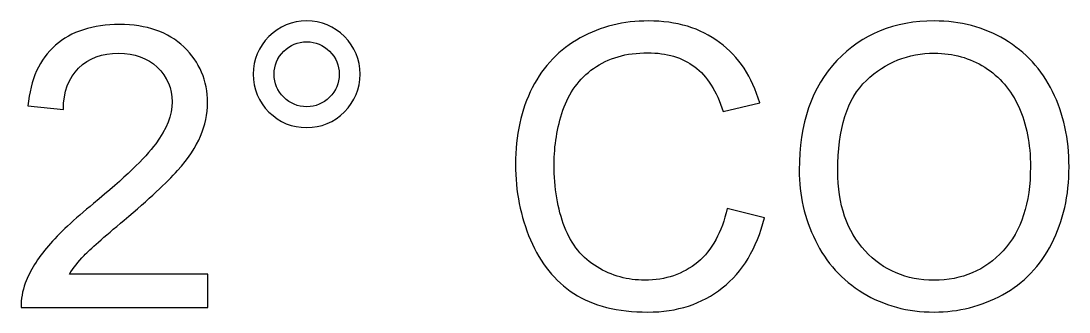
# Model space of a CAD drawing. Header units: centimetres. Extents: x -388 to 387, y -439 to 439.
# Drawn here: x -315.74 to -293.22, y -437.1 to -430.83 of the extents above; entities that cross this region are included whole.
import ezdxf

# ---------------------------------------------------------------- set-up
doc = ezdxf.new("R2010")
doc.units = ezdxf.units.CM
doc.header["$MEASUREMENT"] = 0
doc.layers.add('Layer 1', color=7, linetype='Continuous')

msp = doc.modelspace()

# ---------------------------------------------------------------- linework, layer by layer
at = {"layer": 'Layer 1', "color": 250}
for points, knots in [([(-311.7248, -436.2828), (-311.7248, -436.2828), (-311.7248, -436.994), (-311.7248, -436.994), (-311.7248, -436.994), (-311.7248, -436.994), (-315.7381, -436.994), (-315.7381, -436.994), (-315.7381, -436.994), (-315.7437, -436.8148), (-315.7141, -436.6426), (-315.6506, -436.4761), (-315.6506, -436.4761), (-315.5476, -436.2038), (-315.3825, -435.9343), (-315.1553, -435.6704), (-315.1553, -435.6704), (-314.9281, -435.4065), (-314.6035, -435.1017), (-314.1816, -434.756), (-314.1816, -434.756), (-313.5254, -434.2155), (-313.0795, -433.7879), (-312.8467, -433.4719), (-312.8467, -433.4719), (-312.6124, -433.1558), (-312.4953, -432.8566), (-312.4953, -432.5744), (-312.4953, -432.5744), (-312.4953, -432.2795), (-312.6012, -432.0311), (-312.8128, -431.8279), (-312.8128, -431.8279), (-313.0245, -431.6261), (-313.3011, -431.5245), (-313.6411, -431.5245), (-313.6411, -431.5245), (-314.001, -431.5245), (-314.2888, -431.6318), (-314.5047, -431.8462), (-314.5047, -431.8462), (-314.7207, -432.0593), (-314.8293, -432.3557), (-314.8321, -432.7352), (-314.8321, -432.7352), (-314.8321, -432.7352), (-315.5941, -432.659), (-315.5941, -432.659), (-315.5941, -432.659), (-315.5419, -432.089), (-315.3444, -431.6543), (-315.0029, -431.3552), (-315.0029, -431.3552), (-314.66, -431.056), (-314.2014, -430.9064), (-313.6242, -430.9064), (-313.6242, -430.9064), (-313.0428, -430.9064), (-312.5814, -431.0673), (-312.2427, -431.3905), (-312.2427, -431.3905), (-311.9027, -431.7136), (-311.7333, -432.1144), (-311.7333, -432.5913), (-311.7333, -432.5913), (-311.7333, -432.834), (-311.7827, -433.0725), (-311.8829, -433.3068), (-311.8829, -433.3068), (-311.9817, -433.5424), (-312.1468, -433.7894), (-312.3768, -434.049), (-312.3768, -434.049), (-312.6082, -434.3072), (-312.9906, -434.6642), (-313.524, -435.1158), (-313.524, -435.1158), (-313.9713, -435.4912), (-314.2592, -435.7452), (-314.3862, -435.8792), (-314.3862, -435.8792), (-314.5132, -436.0133), (-314.6176, -436.1473), (-314.7009, -436.2828), (-314.7009, -436.2828), (-314.7009, -436.2828), (-311.7248, -436.2828), (-311.7248, -436.2828)], [0, 0, 0, 0, 0.0434783, 0.0434783, 0.0434783, 0.0434783, 0.0869565, 0.0869565, 0.0869565, 0.0869565, 0.1304348, 0.1304348, 0.1304348, 0.1304348, 0.173913, 0.173913, 0.173913, 0.1739131, 0.2173913, 0.2173913, 0.2173913, 0.2173913, 0.2608696, 0.2608696, 0.2608696, 0.2608696, 0.3043478, 0.3043478, 0.3043478, 0.3043478, 0.3478261, 0.3478261, 0.3478261, 0.3478261, 0.3913043, 0.3913043, 0.3913043, 0.3913044, 0.4347826, 0.4347826, 0.4347826, 0.4347826, 0.4782609, 0.4782609, 0.4782609, 0.4782609, 0.5217391, 0.5217391, 0.5217391, 0.5217391, 0.5652174, 0.5652174, 0.5652174, 0.5652174, 0.6086957, 0.6086957, 0.6086957, 0.6086957, 0.6521739, 0.6521739, 0.6521739, 0.6521739, 0.6956522, 0.6956522, 0.6956522, 0.6956522, 0.7391304, 0.7391304, 0.7391304, 0.7391304, 0.7826087, 0.7826087, 0.7826087, 0.7826087, 0.826087, 0.826087, 0.826087, 0.826087, 0.8695652, 0.8695652, 0.8695652, 0.8695652, 0.9130435, 0.9130435, 0.9130435, 0.9130435, 1, 1, 1, 1]), ([(-310.7498, -431.9747), (-310.7498, -431.6586), (-310.6369, -431.389), (-310.4125, -431.1647), (-310.4125, -431.1647), (-310.1881, -430.9417), (-309.9186, -430.8302), (-309.6039, -430.8302), (-309.6039, -430.8302), (-309.285, -430.8302), (-309.0141, -430.9417), (-308.7897, -431.1647), (-308.7897, -431.1647), (-308.5668, -431.389), (-308.4553, -431.6586), (-308.4553, -431.9747), (-308.4553, -431.9747), (-308.4553, -432.2922), (-308.5682, -432.5631), (-308.7925, -432.7875), (-308.7925, -432.7875), (-309.0169, -433.0118), (-309.2878, -433.1247), (-309.6039, -433.1247), (-309.6039, -433.1247), (-309.9186, -433.1247), (-310.1881, -433.0132), (-310.4125, -432.7903), (-310.4125, -432.7903), (-310.6369, -432.5659), (-310.7498, -432.295), (-310.7498, -431.9747)], [0, 0, 0, 0, 0.1111111, 0.1111111, 0.1111111, 0.1111111, 0.2222222, 0.2222222, 0.2222222, 0.2222222, 0.3333333, 0.3333333, 0.3333333, 0.3333333, 0.4444444, 0.4444444, 0.4444444, 0.4444445, 0.5555556, 0.5555556, 0.5555556, 0.5555556, 0.6666667, 0.6666667, 0.6666667, 0.6666667, 0.7777778, 0.7777778, 0.7777778, 0.7777778, 1, 1, 1, 1]), ([(-300.5671, -434.8674), (-300.5671, -434.8674), (-299.7628, -435.0706), (-299.7628, -435.0706), (-299.7628, -435.0706), (-299.9307, -435.7296), (-300.2327, -436.2306), (-300.6687, -436.5763), (-300.6687, -436.5763), (-301.1048, -436.922), (-301.6382, -437.0956), (-302.269, -437.0956), (-302.269, -437.0956), (-302.9209, -437.0956), (-303.4515, -436.963), (-303.8607, -436.6963), (-303.8607, -436.6963), (-304.2699, -436.431), (-304.5804, -436.0457), (-304.7934, -435.542), (-304.7934, -435.542), (-305.0065, -435.0368), (-305.1138, -434.4963), (-305.1138, -433.9178), (-305.1138, -433.9178), (-305.1138, -433.287), (-304.9938, -432.7367), (-304.7525, -432.2668), (-304.7525, -432.2668), (-304.5112, -431.7969), (-304.1683, -431.4398), (-303.7238, -431.1957), (-303.7238, -431.1957), (-303.2793, -430.9516), (-302.7897, -430.8302), (-302.2563, -430.8302), (-302.2563, -430.8302), (-301.6495, -430.8302), (-301.1401, -430.9841), (-300.728, -431.2931), (-300.728, -431.2931), (-300.3146, -431.6021), (-300.0267, -432.0353), (-299.8644, -432.5941), (-299.8644, -432.5941), (-299.8644, -432.5941), (-300.6518, -432.7804), (-300.6518, -432.7804), (-300.6518, -432.7804), (-300.7915, -432.3401), (-300.9961, -432.0184), (-301.2628, -431.818), (-301.2628, -431.818), (-301.5295, -431.6162), (-301.8654, -431.516), (-302.2704, -431.516), (-302.2704, -431.516), (-302.7346, -431.516), (-303.1241, -431.6275), (-303.4359, -431.8505), (-303.4359, -431.8505), (-303.7478, -432.0734), (-303.9679, -432.374), (-304.0935, -432.7494), (-304.0935, -432.7494), (-304.2205, -433.1261), (-304.284, -433.5142), (-304.284, -433.9135), (-304.284, -433.9135), (-304.284, -434.4286), (-304.2092, -434.8787), (-304.0597, -435.2626), (-304.0597, -435.2626), (-303.9101, -435.6478), (-303.6772, -435.9343), (-303.3612, -436.1248), (-303.3612, -436.1248), (-303.0451, -436.3153), (-302.7036, -436.4098), (-302.3353, -436.4098), (-302.3353, -436.4098), (-301.8865, -436.4098), (-301.5084, -436.28), (-301.1979, -436.0217), (-301.1979, -436.0217), (-300.8875, -435.7621), (-300.6772, -435.3783), (-300.5671, -434.8674)], [0, 0, 0, 0, 0.0434783, 0.0434783, 0.0434783, 0.0434783, 0.0869565, 0.0869565, 0.0869565, 0.0869565, 0.1304348, 0.1304348, 0.1304348, 0.1304348, 0.173913, 0.173913, 0.173913, 0.1739131, 0.2173913, 0.2173913, 0.2173913, 0.2173913, 0.2608696, 0.2608696, 0.2608696, 0.2608696, 0.3043478, 0.3043478, 0.3043478, 0.3043478, 0.3478261, 0.3478261, 0.3478261, 0.3478261, 0.3913043, 0.3913043, 0.3913043, 0.3913044, 0.4347826, 0.4347826, 0.4347826, 0.4347826, 0.4782609, 0.4782609, 0.4782609, 0.4782609, 0.5217391, 0.5217391, 0.5217391, 0.5217391, 0.5652174, 0.5652174, 0.5652174, 0.5652174, 0.6086957, 0.6086957, 0.6086957, 0.6086957, 0.6521739, 0.6521739, 0.6521739, 0.6521739, 0.6956522, 0.6956522, 0.6956522, 0.6956522, 0.7391304, 0.7391304, 0.7391304, 0.7391304, 0.7826087, 0.7826087, 0.7826087, 0.7826087, 0.826087, 0.826087, 0.826087, 0.826087, 0.8695652, 0.8695652, 0.8695652, 0.8695652, 0.9130435, 0.9130435, 0.9130435, 0.9130435, 1, 1, 1, 1]), ([(-299.0163, -434.0434), (-299.0163, -433.0386), (-298.7454, -432.2512), (-298.2049, -431.6826), (-298.2049, -431.6826), (-297.6644, -431.1139), (-296.9674, -430.8302), (-296.1122, -430.8302), (-296.1122, -430.8302), (-295.552, -430.8302), (-295.0482, -430.9643), (-294.5981, -431.231), (-294.5981, -431.231), (-294.1494, -431.4977), (-293.8065, -431.8702), (-293.5708, -432.3486), (-293.5708, -432.3486), (-293.3351, -432.8256), (-293.2166, -433.3674), (-293.2166, -433.9728), (-293.2166, -433.9728), (-293.2166, -434.5866), (-293.3408, -435.137), (-293.5891, -435.621), (-293.5891, -435.621), (-293.8375, -436.1064), (-294.1889, -436.4733), (-294.6432, -436.7217), (-294.6432, -436.7217), (-295.099, -436.9714), (-295.5901, -437.0956), (-296.1165, -437.0956), (-296.1165, -437.0956), (-296.688, -437.0956), (-297.1974, -436.9573), (-297.6475, -436.6821), (-297.6475, -436.6821), (-298.0963, -436.407), (-298.4377, -436.0316), (-298.6692, -435.5547), (-298.6692, -435.5547), (-298.9006, -435.0791), (-299.0163, -434.5753), (-299.0163, -434.0434)], [0, 0, 0, 0, 0.0833333, 0.0833333, 0.0833333, 0.0833333, 0.1666667, 0.1666667, 0.1666667, 0.1666667, 0.25, 0.25, 0.25, 0.25, 0.3333333, 0.3333333, 0.3333333, 0.3333333, 0.4166667, 0.4166667, 0.4166667, 0.4166667, 0.5, 0.5, 0.5, 0.5, 0.5833333, 0.5833333, 0.5833333, 0.5833333, 0.6666667, 0.6666667, 0.6666667, 0.6666667, 0.75, 0.75, 0.75, 0.75, 0.8333333, 0.8333333, 0.8333333, 0.8333333, 1, 1, 1, 1]), ([(-310.301, -431.9775), (-310.301, -432.1708), (-310.2333, -432.3345), (-310.0964, -432.4714), (-310.0964, -432.4714), (-309.9595, -432.6082), (-309.7944, -432.676), (-309.5997, -432.676), (-309.5997, -432.676), (-309.4092, -432.676), (-309.2455, -432.6082), (-309.1086, -432.4714), (-309.1086, -432.4714), (-308.9718, -432.3345), (-308.904, -432.1708), (-308.904, -431.9775), (-308.904, -431.9775), (-308.904, -431.7842), (-308.9718, -431.6205), (-309.1086, -431.4836), (-309.1086, -431.4836), (-309.2455, -431.3467), (-309.4092, -431.279), (-309.5997, -431.279), (-309.5997, -431.279), (-309.7944, -431.279), (-309.9595, -431.3467), (-310.0964, -431.4836), (-310.0964, -431.4836), (-310.2333, -431.6205), (-310.301, -431.7842), (-310.301, -431.9775)], [0, 0, 0, 0, 0.1111111, 0.1111111, 0.1111111, 0.1111111, 0.2222222, 0.2222222, 0.2222222, 0.2222222, 0.3333333, 0.3333333, 0.3333333, 0.3333333, 0.4444444, 0.4444444, 0.4444444, 0.4444445, 0.5555556, 0.5555556, 0.5555556, 0.5555556, 0.6666667, 0.6666667, 0.6666667, 0.6666667, 0.7777778, 0.7777778, 0.7777778, 0.7777778, 1, 1, 1, 1]), ([(-298.1866, -434.0575), (-298.1866, -434.787), (-297.9904, -435.3613), (-297.5981, -435.7804), (-297.5981, -435.7804), (-297.2058, -436.1995), (-296.7134, -436.4098), (-296.1207, -436.4098), (-296.1207, -436.4098), (-295.5167, -436.4098), (-295.0214, -436.1981), (-294.6305, -435.7748), (-294.6305, -435.7748), (-294.2411, -435.3515), (-294.0463, -434.7503), (-294.0463, -433.9714), (-294.0463, -433.9714), (-294.0463, -433.4789), (-294.1296, -433.0485), (-294.2961, -432.6816), (-294.2961, -432.6816), (-294.4626, -432.3147), (-294.7067, -432.0297), (-295.0271, -431.8279), (-295.0271, -431.8279), (-295.3488, -431.6261), (-295.7086, -431.5245), (-296.108, -431.5245), (-296.108, -431.5245), (-296.6753, -431.5245), (-297.1635, -431.7192), (-297.5727, -432.1087), (-297.5727, -432.1087), (-297.9819, -432.4982), (-298.1866, -433.1473), (-298.1866, -434.0575)], [0, 0, 0, 0, 0.1, 0.1, 0.1, 0.1, 0.2, 0.2, 0.2, 0.2, 0.3, 0.3, 0.3, 0.3, 0.4, 0.4, 0.4, 0.4, 0.5, 0.5, 0.5, 0.5, 0.6, 0.6, 0.6, 0.6, 0.7, 0.7, 0.7, 0.7, 0.8, 0.8, 0.8, 0.8, 1, 1, 1, 1])]:
    msp.add_open_spline(points, degree=3, knots=knots, dxfattribs=at)
at = {"layer": 'Layer 1', "color": 250, "lineweight": 9}
for points, knots in [([(-311.7248, -436.2828), (-311.7248, -436.2828), (-311.7248, -436.994), (-311.7248, -436.994), (-311.7248, -436.994), (-311.7248, -436.994), (-315.7381, -436.994), (-315.7381, -436.994), (-315.7381, -436.994), (-315.7437, -436.8148), (-315.7141, -436.6426), (-315.6506, -436.4761), (-315.6506, -436.4761), (-315.5476, -436.2038), (-315.3825, -435.9343), (-315.1553, -435.6704), (-315.1553, -435.6704), (-314.9281, -435.4065), (-314.6035, -435.1017), (-314.1816, -434.756), (-314.1816, -434.756), (-313.5254, -434.2155), (-313.0795, -433.7879), (-312.8467, -433.4719), (-312.8467, -433.4719), (-312.6124, -433.1558), (-312.4953, -432.8566), (-312.4953, -432.5744), (-312.4953, -432.5744), (-312.4953, -432.2795), (-312.6012, -432.0311), (-312.8128, -431.8279), (-312.8128, -431.8279), (-313.0245, -431.6261), (-313.3011, -431.5245), (-313.6411, -431.5245), (-313.6411, -431.5245), (-314.001, -431.5245), (-314.2888, -431.6318), (-314.5047, -431.8462), (-314.5047, -431.8462), (-314.7207, -432.0593), (-314.8293, -432.3557), (-314.8321, -432.7352), (-314.8321, -432.7352), (-314.8321, -432.7352), (-315.5941, -432.659), (-315.5941, -432.659), (-315.5941, -432.659), (-315.5419, -432.089), (-315.3444, -431.6543), (-315.0029, -431.3552), (-315.0029, -431.3552), (-314.66, -431.056), (-314.2014, -430.9064), (-313.6242, -430.9064), (-313.6242, -430.9064), (-313.0428, -430.9064), (-312.5814, -431.0673), (-312.2427, -431.3905), (-312.2427, -431.3905), (-311.9027, -431.7136), (-311.7333, -432.1144), (-311.7333, -432.5913), (-311.7333, -432.5913), (-311.7333, -432.834), (-311.7827, -433.0725), (-311.8829, -433.3068), (-311.8829, -433.3068), (-311.9817, -433.5424), (-312.1468, -433.7894), (-312.3768, -434.049), (-312.3768, -434.049), (-312.6082, -434.3072), (-312.9906, -434.6642), (-313.524, -435.1158), (-313.524, -435.1158), (-313.9713, -435.4912), (-314.2592, -435.7452), (-314.3862, -435.8792), (-314.3862, -435.8792), (-314.5132, -436.0133), (-314.6176, -436.1473), (-314.7009, -436.2828), (-314.7009, -436.2828), (-314.7009, -436.2828), (-311.7248, -436.2828), (-311.7248, -436.2828)], [0, 0, 0, 0, 0.0434783, 0.0434783, 0.0434783, 0.0434783, 0.0869565, 0.0869565, 0.0869565, 0.0869565, 0.1304348, 0.1304348, 0.1304348, 0.1304348, 0.173913, 0.173913, 0.173913, 0.1739131, 0.2173913, 0.2173913, 0.2173913, 0.2173913, 0.2608696, 0.2608696, 0.2608696, 0.2608696, 0.3043478, 0.3043478, 0.3043478, 0.3043478, 0.3478261, 0.3478261, 0.3478261, 0.3478261, 0.3913043, 0.3913043, 0.3913043, 0.3913044, 0.4347826, 0.4347826, 0.4347826, 0.4347826, 0.4782609, 0.4782609, 0.4782609, 0.4782609, 0.5217391, 0.5217391, 0.5217391, 0.5217391, 0.5652174, 0.5652174, 0.5652174, 0.5652174, 0.6086957, 0.6086957, 0.6086957, 0.6086957, 0.6521739, 0.6521739, 0.6521739, 0.6521739, 0.6956522, 0.6956522, 0.6956522, 0.6956522, 0.7391304, 0.7391304, 0.7391304, 0.7391304, 0.7826087, 0.7826087, 0.7826087, 0.7826087, 0.826087, 0.826087, 0.826087, 0.826087, 0.8695652, 0.8695652, 0.8695652, 0.8695652, 0.9130435, 0.9130435, 0.9130435, 0.9130435, 1, 1, 1, 1]), ([(-310.7498, -431.9747), (-310.7498, -431.6586), (-310.6369, -431.389), (-310.4125, -431.1647), (-310.4125, -431.1647), (-310.1881, -430.9417), (-309.9186, -430.8302), (-309.6039, -430.8302), (-309.6039, -430.8302), (-309.285, -430.8302), (-309.0141, -430.9417), (-308.7897, -431.1647), (-308.7897, -431.1647), (-308.5668, -431.389), (-308.4553, -431.6586), (-308.4553, -431.9747), (-308.4553, -431.9747), (-308.4553, -432.2922), (-308.5682, -432.5631), (-308.7925, -432.7875), (-308.7925, -432.7875), (-309.0169, -433.0118), (-309.2878, -433.1247), (-309.6039, -433.1247), (-309.6039, -433.1247), (-309.9186, -433.1247), (-310.1881, -433.0132), (-310.4125, -432.7903), (-310.4125, -432.7903), (-310.6369, -432.5659), (-310.7498, -432.295), (-310.7498, -431.9747)], [0, 0, 0, 0, 0.1111111, 0.1111111, 0.1111111, 0.1111111, 0.2222222, 0.2222222, 0.2222222, 0.2222222, 0.3333333, 0.3333333, 0.3333333, 0.3333333, 0.4444444, 0.4444444, 0.4444444, 0.4444445, 0.5555556, 0.5555556, 0.5555556, 0.5555556, 0.6666667, 0.6666667, 0.6666667, 0.6666667, 0.7777778, 0.7777778, 0.7777778, 0.7777778, 1, 1, 1, 1]), ([(-300.5671, -434.8674), (-300.5671, -434.8674), (-299.7628, -435.0706), (-299.7628, -435.0706), (-299.7628, -435.0706), (-299.9307, -435.7296), (-300.2327, -436.2306), (-300.6687, -436.5763), (-300.6687, -436.5763), (-301.1048, -436.922), (-301.6382, -437.0956), (-302.269, -437.0956), (-302.269, -437.0956), (-302.9209, -437.0956), (-303.4515, -436.963), (-303.8607, -436.6963), (-303.8607, -436.6963), (-304.2699, -436.431), (-304.5804, -436.0457), (-304.7934, -435.542), (-304.7934, -435.542), (-305.0065, -435.0368), (-305.1138, -434.4963), (-305.1138, -433.9178), (-305.1138, -433.9178), (-305.1138, -433.287), (-304.9938, -432.7367), (-304.7525, -432.2668), (-304.7525, -432.2668), (-304.5112, -431.7969), (-304.1683, -431.4398), (-303.7238, -431.1957), (-303.7238, -431.1957), (-303.2793, -430.9516), (-302.7897, -430.8302), (-302.2563, -430.8302), (-302.2563, -430.8302), (-301.6495, -430.8302), (-301.1401, -430.9841), (-300.728, -431.2931), (-300.728, -431.2931), (-300.3146, -431.6021), (-300.0267, -432.0353), (-299.8644, -432.5941), (-299.8644, -432.5941), (-299.8644, -432.5941), (-300.6518, -432.7804), (-300.6518, -432.7804), (-300.6518, -432.7804), (-300.7915, -432.3401), (-300.9961, -432.0184), (-301.2628, -431.818), (-301.2628, -431.818), (-301.5295, -431.6162), (-301.8654, -431.516), (-302.2704, -431.516), (-302.2704, -431.516), (-302.7346, -431.516), (-303.1241, -431.6275), (-303.4359, -431.8505), (-303.4359, -431.8505), (-303.7478, -432.0734), (-303.9679, -432.374), (-304.0935, -432.7494), (-304.0935, -432.7494), (-304.2205, -433.1261), (-304.284, -433.5142), (-304.284, -433.9135), (-304.284, -433.9135), (-304.284, -434.4286), (-304.2092, -434.8787), (-304.0597, -435.2626), (-304.0597, -435.2626), (-303.9101, -435.6478), (-303.6772, -435.9343), (-303.3612, -436.1248), (-303.3612, -436.1248), (-303.0451, -436.3153), (-302.7036, -436.4098), (-302.3353, -436.4098), (-302.3353, -436.4098), (-301.8865, -436.4098), (-301.5084, -436.28), (-301.1979, -436.0217), (-301.1979, -436.0217), (-300.8875, -435.7621), (-300.6772, -435.3783), (-300.5671, -434.8674)], [0, 0, 0, 0, 0.0434783, 0.0434783, 0.0434783, 0.0434783, 0.0869565, 0.0869565, 0.0869565, 0.0869565, 0.1304348, 0.1304348, 0.1304348, 0.1304348, 0.173913, 0.173913, 0.173913, 0.1739131, 0.2173913, 0.2173913, 0.2173913, 0.2173913, 0.2608696, 0.2608696, 0.2608696, 0.2608696, 0.3043478, 0.3043478, 0.3043478, 0.3043478, 0.3478261, 0.3478261, 0.3478261, 0.3478261, 0.3913043, 0.3913043, 0.3913043, 0.3913044, 0.4347826, 0.4347826, 0.4347826, 0.4347826, 0.4782609, 0.4782609, 0.4782609, 0.4782609, 0.5217391, 0.5217391, 0.5217391, 0.5217391, 0.5652174, 0.5652174, 0.5652174, 0.5652174, 0.6086957, 0.6086957, 0.6086957, 0.6086957, 0.6521739, 0.6521739, 0.6521739, 0.6521739, 0.6956522, 0.6956522, 0.6956522, 0.6956522, 0.7391304, 0.7391304, 0.7391304, 0.7391304, 0.7826087, 0.7826087, 0.7826087, 0.7826087, 0.826087, 0.826087, 0.826087, 0.826087, 0.8695652, 0.8695652, 0.8695652, 0.8695652, 0.9130435, 0.9130435, 0.9130435, 0.9130435, 1, 1, 1, 1]), ([(-299.0163, -434.0434), (-299.0163, -433.0386), (-298.7454, -432.2512), (-298.2049, -431.6826), (-298.2049, -431.6826), (-297.6644, -431.1139), (-296.9674, -430.8302), (-296.1122, -430.8302), (-296.1122, -430.8302), (-295.552, -430.8302), (-295.0482, -430.9643), (-294.5981, -431.231), (-294.5981, -431.231), (-294.1494, -431.4977), (-293.8065, -431.8702), (-293.5708, -432.3486), (-293.5708, -432.3486), (-293.3351, -432.8256), (-293.2166, -433.3674), (-293.2166, -433.9728), (-293.2166, -433.9728), (-293.2166, -434.5866), (-293.3408, -435.137), (-293.5891, -435.621), (-293.5891, -435.621), (-293.8375, -436.1064), (-294.1889, -436.4733), (-294.6432, -436.7217), (-294.6432, -436.7217), (-295.099, -436.9714), (-295.5901, -437.0956), (-296.1165, -437.0956), (-296.1165, -437.0956), (-296.688, -437.0956), (-297.1974, -436.9573), (-297.6475, -436.6821), (-297.6475, -436.6821), (-298.0963, -436.407), (-298.4377, -436.0316), (-298.6692, -435.5547), (-298.6692, -435.5547), (-298.9006, -435.0791), (-299.0163, -434.5753), (-299.0163, -434.0434)], [0, 0, 0, 0, 0.0833333, 0.0833333, 0.0833333, 0.0833333, 0.1666667, 0.1666667, 0.1666667, 0.1666667, 0.25, 0.25, 0.25, 0.25, 0.3333333, 0.3333333, 0.3333333, 0.3333333, 0.4166667, 0.4166667, 0.4166667, 0.4166667, 0.5, 0.5, 0.5, 0.5, 0.5833333, 0.5833333, 0.5833333, 0.5833333, 0.6666667, 0.6666667, 0.6666667, 0.6666667, 0.75, 0.75, 0.75, 0.75, 0.8333333, 0.8333333, 0.8333333, 0.8333333, 1, 1, 1, 1]), ([(-310.301, -431.9775), (-310.301, -432.1708), (-310.2333, -432.3345), (-310.0964, -432.4714), (-310.0964, -432.4714), (-309.9595, -432.6082), (-309.7944, -432.676), (-309.5997, -432.676), (-309.5997, -432.676), (-309.4092, -432.676), (-309.2455, -432.6082), (-309.1086, -432.4714), (-309.1086, -432.4714), (-308.9718, -432.3345), (-308.904, -432.1708), (-308.904, -431.9775), (-308.904, -431.9775), (-308.904, -431.7842), (-308.9718, -431.6205), (-309.1086, -431.4836), (-309.1086, -431.4836), (-309.2455, -431.3467), (-309.4092, -431.279), (-309.5997, -431.279), (-309.5997, -431.279), (-309.7944, -431.279), (-309.9595, -431.3467), (-310.0964, -431.4836), (-310.0964, -431.4836), (-310.2333, -431.6205), (-310.301, -431.7842), (-310.301, -431.9775)], [0, 0, 0, 0, 0.1111111, 0.1111111, 0.1111111, 0.1111111, 0.2222222, 0.2222222, 0.2222222, 0.2222222, 0.3333333, 0.3333333, 0.3333333, 0.3333333, 0.4444444, 0.4444444, 0.4444444, 0.4444445, 0.5555556, 0.5555556, 0.5555556, 0.5555556, 0.6666667, 0.6666667, 0.6666667, 0.6666667, 0.7777778, 0.7777778, 0.7777778, 0.7777778, 1, 1, 1, 1]), ([(-298.1866, -434.0575), (-298.1866, -434.787), (-297.9904, -435.3613), (-297.5981, -435.7804), (-297.5981, -435.7804), (-297.2058, -436.1995), (-296.7134, -436.4098), (-296.1207, -436.4098), (-296.1207, -436.4098), (-295.5167, -436.4098), (-295.0214, -436.1981), (-294.6305, -435.7748), (-294.6305, -435.7748), (-294.2411, -435.3515), (-294.0463, -434.7503), (-294.0463, -433.9714), (-294.0463, -433.9714), (-294.0463, -433.4789), (-294.1296, -433.0485), (-294.2961, -432.6816), (-294.2961, -432.6816), (-294.4626, -432.3147), (-294.7067, -432.0297), (-295.0271, -431.8279), (-295.0271, -431.8279), (-295.3488, -431.6261), (-295.7086, -431.5245), (-296.108, -431.5245), (-296.108, -431.5245), (-296.6753, -431.5245), (-297.1635, -431.7192), (-297.5727, -432.1087), (-297.5727, -432.1087), (-297.9819, -432.4982), (-298.1866, -433.1473), (-298.1866, -434.0575)], [0, 0, 0, 0, 0.1, 0.1, 0.1, 0.1, 0.2, 0.2, 0.2, 0.2, 0.3, 0.3, 0.3, 0.3, 0.4, 0.4, 0.4, 0.4, 0.5, 0.5, 0.5, 0.5, 0.6, 0.6, 0.6, 0.6, 0.7, 0.7, 0.7, 0.7, 0.8, 0.8, 0.8, 0.8, 1, 1, 1, 1])]:
    msp.add_open_spline(points, degree=3, knots=knots, dxfattribs=at)

doc.saveas('drawing.dxf')
